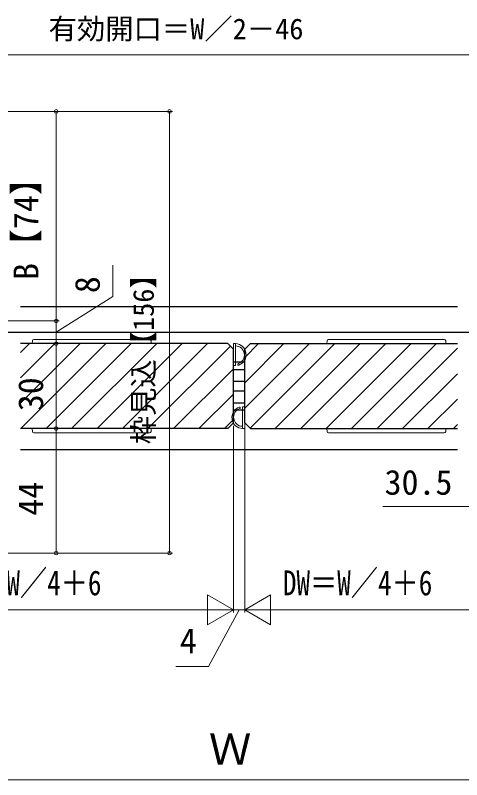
# Model space of a CAD drawing. Units: millimetres, scale not verified. Extents: x -525 to 525, y -783 to 779.
# Drawn here: x 107.1 to 264.7, y 108.5 to 378.5 of the extents above; entities that cross this region are included whole.
import ezdxf
from ezdxf.enums import TextEntityAlignment as Align

# ---------------------------------------------------------------- set-up
doc = ezdxf.new("R2010")
doc.units = ezdxf.units.MM
doc.header["$LTSCALE"] = 4
doc.layers.add('0-5_YKK_12', color=2, linetype='Continuous')
doc.layers.add('0-6_YKK_13', color=4, linetype='Continuous', lineweight=18)
doc.layers.add('0-8_YKK_D', color=6, linetype='Continuous', lineweight=18)
doc.styles.add('ＭＳ ゴシック', font='')
doc.styles.get('ＭＳ ゴシック').set_extended_font_data('MS Gothic')

msp = doc.modelspace()

# ---------------------------------------------------------------- linework, layer by layer
at = {"layer": '0-5_YKK_12'}
for p, q in [((263.173, 275.546), (109.021, 275.546)), ((-74.903, 266.546), (447.097, 266.546)), ((182.097, 262.546), (109.021, 262.546)), ((109.021, 259.438), (112.129, 262.546)), ((109.021, 250.458), (121.11, 262.546)), ((109.021, 241.478), (130.09, 262.546)), ((109.07, 232.546), (139.07, 262.546)), ((118.05, 232.546), (148.05, 262.546)), ((127.031, 232.546), (157.031, 262.546)), ((136.011, 232.546), (166.011, 262.546)), ((144.991, 232.546), (174.991, 262.546)), ((182.097, 262.546), (184.097, 260.546)), ((190.097, 262.546), (188.097, 260.546)), ((188.097, 257.692), (192.952, 262.546)), ((188.097, 248.711), (201.932, 262.546)), ((188.097, 239.731), (210.912, 262.546)), ((189.995, 232.648), (219.893, 262.546)), ((190.097, 262.546), (263.173, 262.546)), ((198.873, 232.546), (228.873, 262.546)), ((207.853, 232.546), (237.853, 262.546)), ((216.833, 232.546), (246.833, 262.546)), ((225.814, 232.546), (255.814, 262.546)), ((153.971, 232.546), (183.034, 261.609)), ((184.097, 234.546), (184.097, 260.546)), ((188.097, 234.546), (188.097, 260.546)), ((234.794, 232.546), (263.173, 260.925)), ((188.097, 256.046), (184.097, 256.046)), ((162.952, 232.546), (184.097, 253.692)), ((184.097, 253.446), (188.097, 253.446)), ((243.774, 232.546), (263.173, 251.945)), ((184.097, 249.246), (188.097, 249.246)), ((184.097, 245.846), (188.097, 245.846)), ((171.932, 232.546), (184.097, 244.711)), ((184.097, 241.646), (188.097, 241.646)), ((252.754, 232.546), (263.173, 242.965)), ((188.097, 239.046), (184.097, 239.046)), ((180.912, 232.546), (184.097, 235.731)), ((182.097, 232.546), (109.021, 232.546)), ((182.097, 232.546), (184.097, 234.546)), ((190.097, 232.546), (188.097, 234.546)), ((190.097, 232.546), (263.173, 232.546)), ((261.735, 232.546), (263.173, 233.984)), ((263.173, 225.046), (109.021, 225.046))]:
    msp.add_line(p, q, dxfattribs=at)
at = {"layer": '0-6_YKK_13'}
for p, q in [((113.16, 263.577), (113.097, 262.546)), ((154.535, 264.046), (113.659, 264.046)), ((154.099, 262.546), (155.097, 262.546)), ((155.097, 262.546), (155.034, 263.577)), ((217.097, 262.546), (217.16, 263.577)), ((218.095, 262.546), (217.097, 262.546)), ((217.659, 264.046), (258.535, 264.046)), ((259.034, 263.577), (259.097, 262.546)), ((185.697, 255.188), (185.697, 255.265)), ((186.497, 239.904), (186.497, 239.827)), ((113.16, 231.516), (113.097, 232.546)), ((155.097, 232.546), (155.034, 231.516)), ((217.097, 232.546), (217.16, 231.516)), ((259.034, 231.516), (259.097, 232.546)), ((154.535, 231.046), (113.659, 231.046)), ((217.659, 231.046), (258.535, 231.046))]:
    msp.add_line(p, q, dxfattribs=at)
for points in [[(184.097, 262.546), (184.897, 262.546), (184.897, 254.846), (184.097, 254.846)], [(188.097, 232.546), (187.297, 232.546), (187.297, 240.246), (188.097, 240.246)]]:
    msp.add_lwpolyline(points, close=True, dxfattribs=at)
for centre, radius, start, end in [((113.659, 263.546), 0.5, 90, 176.5), ((154.535, 263.546), 0.5, 3.5, 90), ((184.676, 258.632), 3.921, 290.25353, 86.77298), ((217.659, 263.546), 0.5, 90, 176.5), ((258.535, 263.546), 0.5, 3.5, 90), ((184.779, 258.53), 3.218, 289.68083, 87.89976), ((185.947, 255.265), 0.25, 109.68083, 180), ((185.947, 255.188), 0.25, 180, 290.25353), ((187.518, 236.461), 3.921, 110.25353, 266.77298), ((187.415, 236.562), 3.218, 109.68083, 267.89976), ((186.247, 239.904), 0.25, 0, 110.25353), ((186.247, 239.827), 0.25, 289.68083, 0), ((113.659, 231.546), 0.5, 183.5, 270), ((154.535, 231.546), 0.5, 270, 356.5), ((217.659, 231.546), 0.5, 183.5, 270), ((258.535, 231.546), 0.5, 270, 356.5)]:
    msp.add_arc(centre, radius, start, end, dxfattribs=at)
at = {"layer": '0-8_YKK_D'}
for p, q in [((101.597, 364.546), (270.597, 364.546)), ((100.597, 344.546), (122.597, 344.546)), ((100.597, 344.546), (162.597, 344.546)), ((121.597, 344.546), (121.597, 270.546)), ((161.597, 344.546), (161.597, 188.546)), ((102.597, 270.546), (122.597, 270.546)), ((102.597, 270.546), (122.597, 270.546)), ((121.597, 262.546), (121.597, 270.546)), ((121.597, 262.546), (121.597, 232.546)), ((121.597, 188.546), (121.597, 232.546)), ((184.097, 233.546), (184.097, 167.546)), ((184.097, 233.546), (184.097, 167.546)), ((188.097, 233.546), (188.097, 167.546)), ((188.097, 233.546), (188.097, 167.546)), ((-8.403, 188.546), (122.597, 188.546)), ((-8.403, 188.546), (162.597, 188.546)), ((184.097, 168.546), (175.004, 173.796)), ((175.004, 173.796), (175.004, 163.296)), ((188.097, 168.546), (197.19, 173.796)), ((197.19, 163.296), (197.19, 173.796)), ((173.597, 168.546), (81.847, 168.546)), ((184.097, 168.546), (165.911, 168.546)), ((184.097, 168.546), (175.004, 163.296)), ((188.097, 168.546), (184.097, 168.546)), ((188.097, 168.546), (197.19, 163.296)), ((188.097, 168.546), (206.284, 168.546)), ((198.597, 168.546), (290.347, 168.546)), ((389.097, 108.546), (-16.903, 108.546))]:
    msp.add_line(p, q, dxfattribs=at)
for points in [[(121.597, 266.546), (141.597, 279.192), (141.597, 290.283)], [(300.847, 205.046), (270.347, 205.046), (236.843, 205.046)], [(186.097, 168.546), (175.375, 148.546), (163.807, 148.546)]]:
    msp.add_lwpolyline(points, dxfattribs=at)
for centre in [(121.597, 344.546), (161.597, 344.546), (121.597, 270.546), (121.597, 270.546), (121.597, 262.546), (121.597, 262.546), (121.597, 232.546), (121.597, 232.546), (121.597, 188.546), (161.597, 188.546)]:
    msp.add_circle(centre, 0.637, dxfattribs=at)

# ---------------------------------------------------------------- texts
at = {"layer": '0-8_YKK_D', "style": 'ＭＳ ゴシック'}
for s, height, p in [('有効開口＝W／2－46', 7.331, (118.881, 367.853)), ('30.5', 8.798, (237.456, 206.546)), ('4', 8.798, (165.193, 150.546)), ('Ｗ', 11, (175.444, 110.546))]:
    msp.add_text(s, height=height, dxfattribs=at).set_placement(p, align=Align.BOTTOM_LEFT)
for s, height, p in [('B【74】', 8.798, (117.961, 285.012)), ('8', 8.798, (139.597, 280.373)), ('枠見込【156】', 7.331, (158.233, 227.029)), ('30', 8.798, (119.597, 238.683)), ('44', 8.798, (119.597, 201.785))]:
    msp.add_text(s, height=height, rotation=90, dxfattribs=at).set_placement(p, align=Align.BOTTOM_LEFT)
at = {"layer": '0-8_YKK_D', "style": 'ＭＳ ゴシック', "width": 0.8}
for p in [(84.822, 171.023), (201.572, 171.023)]:
    msp.add_text('DW＝W／4＋6', height=8.798, dxfattribs=at).set_placement(p, align=Align.BOTTOM_LEFT)

doc.saveas('drawing.dxf')
